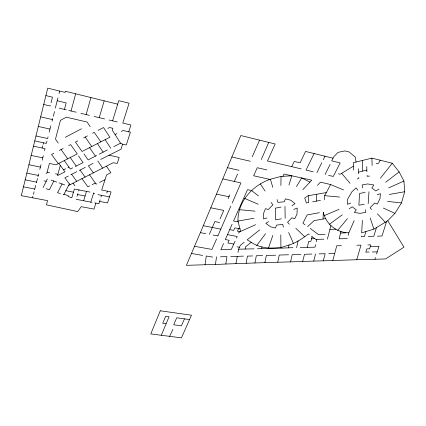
<?xml version="1.0" encoding="UTF-8"?>
<svg xmlns="http://www.w3.org/2000/svg" width="426" height="426" viewBox="0 0 426 426"><rect width="100%" height="100%" fill="white"/><g stroke="black" fill="none" stroke-linecap="round" stroke-linejoin="round"><path stroke-width="0.64" d="M308.733 195.656L308.69 202.526L306.379 202.978L304.728 197.973L308.089 195.736L326.348 192.584L330.619 184.538L343.542 189.948M280.888 185.539L281.048 176.412L291.826 175.81L311.779 180.166L302.886 189.639M312.609 201.823L316.587 201.083L316.752 194.272M367.148 175.294L367.116 176.284L369.624 176.071M307.572 226.675L314.09 220.657L323.046 219.023L323.329 212.079C325.491 223.847 336.939 232.878 348.841 232.814L354.16 220.583M362.404 220.386L361.663 232.862L373.906 229.108L387.761 220.748L394.902 213.357L401.462 202.957L404.7 191.732L403.944 181.055L399.125 171.912L392.25 163.233L371.909 158.121L353.245 162.732L353.639 170.112M361.344 235.999L361.307 236.59L364.443 236.547L365.891 231.6M368.176 203.649L368.991 191.737M324.266 199.863L324.665 195.678L326.348 192.584M239.199 232.037L240.669 231.377L237.948 221.057C237.671 201.722 252.298 185.693 269.802 179.394L281.048 176.412M301.235 168.888L267.464 160.996L275.18 143.983L240.823 135.543L203.324 225.705L186.396 265.329L205.044 264.748L206.28 256.015L212.643 257.091M205.044 264.748L215.402 264.519L216.552 256.841M215.402 264.519L225.812 264.013L226.93 256.601L220.439 256.819M237.99 252.448L238.565 249.205L245.158 249.029L245.514 246.878L251.233 242.287C263.465 250.728 278.955 247.889 292.912 247.692M225.812 264.013L246.164 263.3L247.389 256.122L252.623 255.935M235.929 263.619L237.277 256.377L243.448 256.117M246.164 263.3L254.918 262.964L256.319 255.744L262.645 255.568M288.471 247.879L289.041 244.993C296.219 242.905 302.513 238.432 308.429 233.97L309.271 234.662M254.918 262.964L264.887 262.661L266.335 255.424L275.654 255.217M264.887 262.661L277.757 262.24L279.238 255.057L288.567 254.759M261.596 248.587L261.99 246.739M296.608 247.724L298.104 240.898M277.757 262.24L290.575 261.873L292.183 254.652L300.863 254.439M300.266 247.554L307.364 247.33L308.701 241.393L310.868 241.377L312.093 236.75L311.603 236.329M348.244 235.381L348.841 232.814M316.236 241.787L316.816 239.353L323.877 239.188M32.557 197.797L32.914 196.322M315.591 244.583L314.963 247.176L307.364 247.33M347.403 238.603L339.128 238.821L341.002 231.382M327.402 239.124L330.88 225.562M50.295 105.403L50.146 105.999L43.718 104.476M51.067 102.772L52.473 97.181L45.901 95.594M55.321 108.167L57.925 97.847M290.575 261.873L313.728 261.095L315.538 253.933M42.147 148.014L42.706 145.804M43.095 144.27L43.468 142.795M49.176 132.198L50.832 125.734M59.054 93.619L59.704 91.084M44.469 150.809L45.028 148.631L33.473 146.15M46.961 141.091L46.359 143.424L34.762 140.9M48.058 136.794L47.611 138.541L35.976 135.979M52.057 121.234L52.76 118.492M53.33 116.271L54.539 111.564M33.414 194.368L34.091 191.732M34.628 189.634L35.72 185.379M36.402 182.749L37.488 178.499M37.946 176.684L38.638 173.984M39.804 169.441L41.002 164.75M42.158 160.245L43.314 155.724M302.636 261.505L304.526 254.269L311.88 254.056M313.728 261.095L332.839 260.52L336.742 245.775L341.375 245.695M46.7 173.781L49.427 163.43L56.056 164.803L77.292 153.924L70.636 144.6L68.751 145.617M64.438 109.402L66.147 102.916L57.191 100.765M71.046 111L75.695 93.8M323.201 260.941L325.171 253.699L319.106 253.869M60.316 165.389L57.526 175.608L64.96 171.811L58.847 163.376M86.127 114.578L90.935 97.559M90.067 192.099L74.369 189L71.797 197.792L68.075 196.461L68.432 195.768L64.017 194.213L63.698 194.836L63.16 194.65M332.839 260.52L356.743 259.727L360.998 245.131L356.924 245.227M99.221 117.677L104.178 100.829M77.015 196.418L77.841 193.622M78.693 190.986L79.007 189.916M369.129 252.032L365.827 252.123L366.829 248.885L369.624 248.811L370.849 244.897L367.856 244.923M83.661 200.747L86.489 191.391M94.838 202.914L98.88 203.697L100.105 199.847M356.743 259.727L374.912 259.28L375.434 257.56M112.602 120.84L118.785 100.658L129.083 103.209L122.816 123.082L130.926 125.015L128.732 131.81M90.813 202.105L93.677 192.824M376.451 227.654L373.804 236.228L368.192 236.398M288.924 185.129L291.826 175.81L283.956 174.048L282.928 176.247M95.882 203.122L94.008 209.091L81.212 206.674L77.729 211.589L46.455 204.847L47.584 200.635L21.3 195.672L47.733 88.145L65.04 92.394L65.338 91.244L117.709 104.168M376.547 253.933L378.97 246.297L370.354 246.553M100.978 196.977L101.505 195.316M386.558 221.6L382 235.999L377.425 236.174M106.83 193.063L107.437 191.183M107.858 128.391L109.594 127.528L112.901 128.311L112.304 130.26L120.537 143.184L122.592 144.169L120.957 149.265L100.658 159.436M257.442 248.757L268.417 248.305L272.821 235.413M161.273 335.267L169.085 316.726L165.682 316.252L162.727 323.318L166.113 323.771M223.559 243.523L220.892 249.764L231.339 249.396L235.131 241.127M228.166 198.665L229.784 194.9M220.029 218.953L223.703 210.401L210.806 207.797M209.358 234.332L214.853 221.568L219.614 222.494M217.872 235.882L230.817 206.115M232.197 203.053L240.898 182.935L222.873 178.893M239.955 228.81L238.592 228.586L237.458 231.211L239.401 231.584L238.656 233.24M234.311 181.449L237.554 174M233.762 244.039L227.905 243.001L229.156 240.296L225.322 239.545L232.095 224.257M261.303 159.489L268.747 142.401M184.458 318.856L181.407 325.837L173.696 324.793L176.705 317.78L189.554 319.564M216.546 239.045L211.983 249.428L194.448 246.287M252.256 156.741L259.562 140.149M236.467 238.07L237.175 236.505L227.5 234.635M238.565 249.205L240.376 245.259L244.204 242.256M169.644 336.343L172.945 329.282M323.302 159.734L325.001 156.214M291.693 166.704L294.244 161.459L300.122 162.812L305.559 151.443L333.041 158.19M314.09 153.536L306.038 170.091L313.27 171.832M43.117 187.557L47.382 178.968M316.896 172.636L321.784 162.796M325.091 174.516L330.107 164.388M56.674 182.094L53.814 181.023L49.405 189.778L46.13 188.659M64.017 194.213L69.379 183.894L64.89 177.834L68.416 176.023M62.047 183.968L57.547 192.685L60.359 193.686M380.226 160.165L378.538 163.344L376.201 163.462M296.469 186.641L301.651 177.93L309.878 182.083M256.777 245.472L265.547 233.682M380.391 178.249L392.25 163.233M337.653 230.418L347.43 218.66M317.471 185.342L320.437 182.158L330.619 184.538M259.668 229.923L247.171 239.838L251.233 242.287M385.663 182.253L399.125 171.912M329.293 224.374L342.28 214.81M291.97 205.753L295.016 203.644L290.82 200.231L285.404 198.846L284.296 201.743L277.922 202.425L277.081 199.586M349.187 208.793L352.185 206.812L356.285 209.832L354.379 212.414L360.13 213.362L365.812 212.329L365.316 209.736M268.636 221.563L265.84 223.336L270.632 226.813L275.425 228.048L276.575 225.104L282.757 224.395L283.402 227.207M353.415 166.177L340.086 174.261L338.436 173.824M378.932 189.064L375.838 190.986L371.818 187.935L373.847 184.99L367.665 183.936L362.143 184.964L362.51 187.893M121.298 131.464L123.045 130.484L130.415 132.204L126.272 145L122.592 144.169M96.872 183.755L96.095 184.186L89.519 174.798M89.646 185.874L87.878 186.833L81.957 178.654M63.57 169.857L65.641 168.755M67.915 167.599L68.911 167.067M115.111 134.547L116.932 133.578M72.67 167.833L70.343 169.063L64.262 160.597M65.284 137.326L81.425 128.801M96.59 155.517L88.118 159.92L83.975 153.93M77.766 140.9L75.455 142.098L82.042 151.491L109.855 137.241L103.545 127.544L98.081 130.372M83.624 137.864L87.426 135.894M92.586 133.221L94.237 132.364L100.85 141.853M113.875 146.64L120.537 143.184M59.305 150.442L63.218 148.424M99.12 154.207L107.368 149.963M79.348 170.416L85.349 167.338M70.812 174.761L76.888 171.657M93.086 163.376L88.374 165.778L93.321 172.86M68.543 185.491L113.225 162.716L117.23 163.483L119.163 157.476L109.029 155.181M92.186 184.639L95.302 183.052M75.354 166.486L83.065 162.62L78.501 155.921M99.482 182.488L105.009 179.719M53.889 153.291L51.546 154.446L58.271 163.669M388.666 187.903L403.944 181.055M240.669 231.377L255.648 224.678M324.069 215.689L339.155 209.288M357.334 178.984L358.868 178.35L358.788 177.472M293.69 209.459L297.21 208.069L297.013 214.06L294.723 218.756L291.948 217.766L287.55 222.212L289.323 224.188M350.72 203.069L347.355 204.299L347.722 198.99L351.908 191.769L356.141 187.882L357.883 190.23M377.159 194.794L380.402 193.622L379.992 198.612L377.329 204.113L374.726 203.016L370.114 207.616L371.504 209.619M268.417 248.305L280.926 247.565L289.041 244.993M266.98 217.963L263.582 218.916L263.513 213.538L265.467 208.649L268.332 209.501L272.944 204.831L271.074 202.446M358.729 173.771L358.617 172.141L366.839 170.049L366.765 166.566M281.123 207.084L275.287 208.165L275.643 219.843L281.368 218.831M316.587 201.083L320.458 200.369M319.431 212.686L307.157 214.954L302.881 223.213L304.995 224.758M365.135 192.435L359.587 193.436L358.862 205.21L364.214 204.304M323.046 219.023L325.821 218.522M389.332 194.469L404.7 191.732M237.948 221.057L254.013 218.25M329.932 229.412L335.837 229.151M328.771 253.608L334.703 253.379M340.598 233.033L345.971 232.836M311.512 238.794L314.835 238.688L315.762 239.348L316.816 239.353M374.912 259.28L385.525 258.933L403.97 247.181L387.761 220.748M230.759 256.543L237.277 256.377M245.158 249.029L254.002 248.832M325.059 234.577L318.643 234.71L310.256 228.448M372.287 251.958L377.196 251.915M324.665 195.678L339.613 197.046M239.38 209.677L255.041 211.163M387.49 201.397L401.462 202.957M191.359 253.443L202.643 255.456M236.989 246.819L239.455 247.272M200.332 232.639L205.678 233.64M213.059 235.04L217.851 235.94M93.448 193.558L94.689 193.793M238.102 221.882L233.528 221.025L247.511 189.692L251.484 190.459L258.486 195.96M76.163 199.309L92.021 202.355M229.758 229.651L233.634 230.391L234.811 227.857L238.592 228.586M44.07 180.858L46.237 181.279M99.625 201.413L107.501 202.936L111.074 191.908L101.697 190.039L106.564 174.884L110.851 172.658L106.452 166.167M65.812 190.688L73.432 192.179M77.569 194.538L85.094 196.003M203.324 225.705L220.854 229.14M97.927 194.607L109.461 196.881M23.462 186.817L34.778 189.053M26.843 173.132L38.271 175.421M47.132 172.152L49.629 172.658M55.401 173.813L57.877 174.314M28.904 164.745L40.406 167.104M25.193 179.841L36.551 182.158M216.461 194.134L228.996 196.721M31.194 155.431L42.765 157.865M328.584 175.384L333.276 176.439L340.15 162.94L331.71 160.836L333.787 156.715L338.068 152.348L344.964 150.916L349.176 151.975L355.401 157.247L356.003 162.056M266.841 169.889L257.245 167.727L253.635 175.762L269.802 179.394M227.409 167.668L239.087 170.309M38.313 126.458L49.97 129.083M231.819 156.981L250.376 161.252M40.667 116.878L52.478 119.594M59.225 108.167L66.36 109.86M80.908 113.343L89.38 115.35M94.098 116.463L104.562 118.945M109.184 120.031L117.246 121.942M68.778 110.462L76.137 112.203M51.152 180.102L53.814 181.023M59.086 182.903L64.667 184.916M244.545 198.367L258.225 204.251M383.336 208.053L394.902 213.357M312.093 236.75L314.835 238.688M295.809 228.245L304.771 236.835M377.452 213.783L385.36 222.452M341.62 173.297L350.05 183.302M69.379 183.894L70.002 184.746M73.038 183.196L74.933 185.805M71.653 174.335L76.723 181.322M80.072 170.049L85.067 177.067M61.078 149.531L67.718 158.829M58.282 143.104L55.476 139.1L60.455 120.34L66.334 117.193L87.096 122.033L90.174 126.682M70.247 157.529L76.195 166.06M89.545 147.646L95.419 156.124M85.205 137.044L91.744 146.517M260.307 183.904L265.084 191.05M97.437 143.599L103.14 152.146M97.831 160.953L102.602 168.132M105.11 139.669L110.739 148.243M288.658 232.5L293.509 243.55M370.21 218.043L373.906 229.108M270.398 179.165L272.784 187.376M358.426 168.739L358.617 172.141M366.839 170.049L366.914 171.721M362.318 160.522L362.766 171.082M371.909 158.121L372.138 165.474M284.973 206.365L285.159 218.261M280.809 234.896L280.926 247.565M160.272 310.794L150.788 333.92L181.455 337.855L191.482 315.208L160.272 310.794"/></g></svg>
